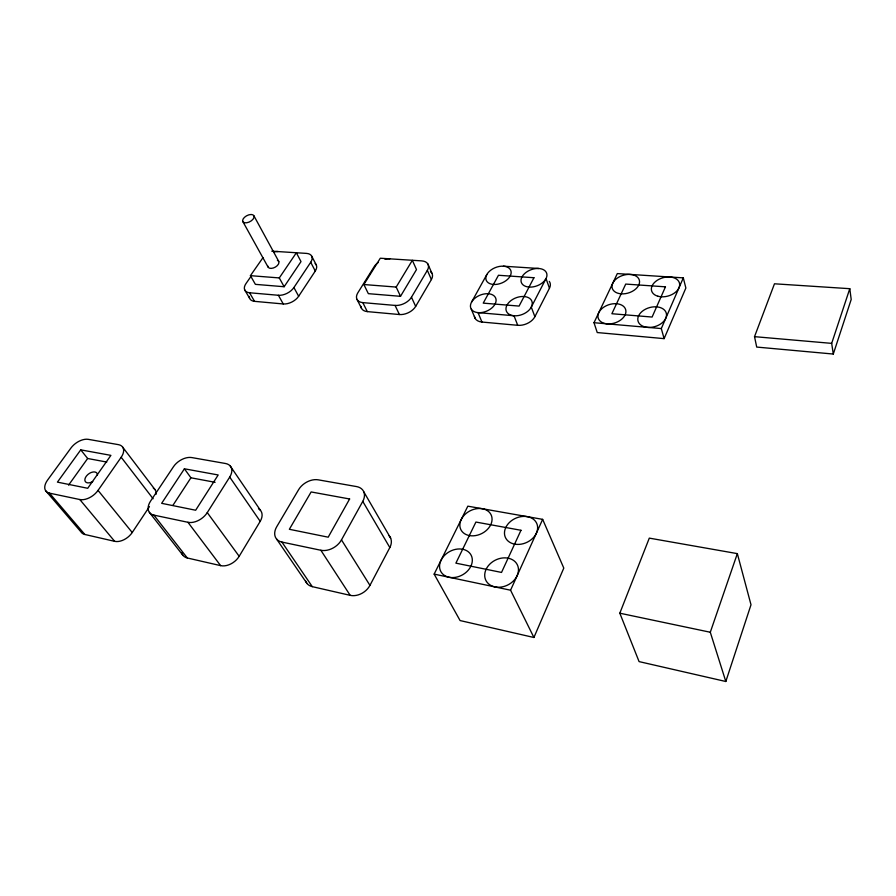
<?xml version="1.0" encoding="UTF-8"?>
<svg xmlns="http://www.w3.org/2000/svg" width="896" height="896" viewBox="0 0 896 896"><rect width="100%" height="100%" fill="white"/><g stroke="black" fill="none" stroke-linecap="round" stroke-linejoin="round"><path stroke-width="1.34" d="M725.816 681.498L751.005 604.766L737.341 553.627L649.298 538.126L619.819 613.2L639.083 661.606L725.816 681.498L710.293 632.251L737.341 553.627M833.291 354.043L851.2 299.466L849.789 288.691L774.48 283.797L754.522 336.661L756.706 347.066L833.291 354.043L831.678 343.37L849.789 288.691M664.115 338.632L685.866 288.03L683.301 277.872L617.333 273.582L594.003 322.706L597.24 332.55L664.115 338.632L661.304 328.563L683.301 277.872M533.915 637.493L563.797 568.098L542.651 519.355L467.835 506.173L434.157 574.123L460.085 620.558L533.915 637.493L510.563 590.206L542.651 519.355M474.421 316.4A13.339 8.658 -22.4 0 0 481.947 322.045L517.72 325.304A13.574 8.926 -21.1 0 0 534.878 316.702L549.461 288.221A13.373 8.613 -20.4 0 0 549.293 281.389M305.614 580.978A15.411 11.245 -35.1 0 0 312.29 586.656L350.19 595.347A15.646 11.704 -34.1 0 0 369.947 585.379L389.827 547.568A15.288 11.301 -31.8 0 0 389.032 535.674M471.531 302.165L486.875 274.467M281.904 542.069L320.858 550.267A16.318 11.715 -33.3 0 0 341.477 539.885L362.768 501.39A15.938 11.29 -31.3 0 0 356.574 486.584L318.214 479.83A15.68 10.842 -32.3 0 0 298.626 489.664L276.73 526.725A16.061 11.234 -34.2 0 0 281.904 542.069L312.29 586.656M360.954 306.32A12.611 7.795 -26.1 0 0 367.293 311.606L399.403 314.53A12.813 8.042 -25.1 0 0 415.677 306.387L431.39 279.552A12.611 7.784 -24.3 0 0 430.438 271.589M378.235 262.483A12.499 7.538 -25.2 0 0 374.17 266.672L357.84 292.802A12.701 7.773 -26.1 0 0 362.813 302.613L395.069 305.424A12.902 8.019 -25.1 0 0 411.466 297.214L427.347 270.346A12.701 7.762 -24.3 0 0 421.714 260.882L380.296 258.227L363.866 284.536L368.346 293.664L400.512 296.318L416.494 269.595L412.35 260.31L396.189 287.067L400.512 296.318M181.754 552.821A14.638 9.789 -37.1 0 0 187.298 557.984L220.629 565.634A14.84 10.158 -36.7 0 0 239.176 556.304L260.198 521.349A14.504 9.856 -35 0 0 258.462 508.726M153.877 515.122L187.947 522.29A15.445 10.114 -35.9 0 0 207.267 512.602L229.712 477.075A15.075 9.789 -34.2 0 0 225.512 463.501L191.822 457.576A14.862 9.419 -34.8 0 0 173.421 466.794L150.584 501.077A15.221 9.722 -36.3 0 0 153.877 515.122L187.298 557.984M172.939 505.322L190.915 477.792L215.118 482.306M184.419 468.798L161.65 503.328L195.653 510.238L218.187 474.97L184.419 468.798L190.915 477.792M249.301 296.408A11.973 6.955 -28.9 0 0 254.542 301.347L283.248 303.957A12.13 7.168 -28.2 0 0 298.648 296.262L315.28 271.029A11.939 6.966 -27.4 0 0 315.157 263.547M251.44 275.755L245.986 283.584A12.051 6.933 -28.8 0 0 249.581 292.768L278.398 295.277A12.208 7.146 -28.2 0 0 293.91 287.538L310.722 262.27A12.018 6.944 -27.4 0 0 306.522 253.4L271.768 251.171M45.573 490.616L80.998 531.922A14.022 8.658 -38 0 0 84.862 534.486L114.666 541.33A14.202 8.982 -37.8 0 0 132.227 532.515L149.453 506.61M250.421 275.666L255.394 284.357L284.133 286.731L301.011 261.598L296.352 252.773L279.294 277.928L250.421 275.666L262.965 257.667M49.459 493.147L79.8 499.531A14.75 8.893 -37 0 0 98.045 490.392L121.184 457.251A14.392 8.635 -35.7 0 0 118.451 444.651L88.346 439.354A14.202 8.333 -36 0 0 70.918 448.067L47.544 480.122A14.549 8.568 -37.2 0 0 49.459 493.147L84.862 534.486M68.578 485.128L87.651 458.494L106.77 462.067M80.752 449.859L57.422 482.126L87.718 488.286L110.902 455.37L80.752 449.859L87.651 458.494M92.747 481.533L91.101 482.339A7.179 4.312 -36.6 0 1 84.896 480.48A7.179 4.312 -36.6 0 1 89.589 473.278L91.224 472.483A7.179 4.312 -36.6 0 1 97.474 474.936M503.429 266.19L538.798 268.486M363.866 284.536L396.189 287.067M594.003 322.706L661.304 328.563M754.522 336.661L831.678 343.37M434.157 574.123L510.563 590.206M619.819 613.2L710.293 632.251M79.8 499.531L114.666 541.33M98.045 490.392L132.227 532.515M149.363 512.366L182.829 555.184M121.184 457.251L153.104 498.758M122.562 446.992L155.03 489.642M187.947 522.29L220.629 565.634M207.267 512.602L239.176 556.304M229.712 477.075L260.198 521.349M276.562 539.022L307.048 583.554M230.272 466.043L260.49 510.384M320.858 550.267L350.19 595.347M341.477 539.885L369.947 585.379M362.768 501.39L389.827 547.568M363.81 491.848L390.645 538.126M244.619 289.733L249.592 298.278M249.581 292.768L254.542 301.347M278.398 295.277L283.248 303.957M242.771 221.446L267.982 266.918M279.294 277.928L284.133 286.731M253.96 215.88A6.25 3.382 -27.9 0 1 246.736 222.768A6.25 3.382 -27.9 0 1 244.406 217.381A6.25 3.382 -27.9 0 1 253.96 215.88L278.802 261.52M293.91 287.538L298.648 296.262M310.722 262.27L315.28 271.029M311.763 256.245L316.299 264.992M356.978 299.342L361.48 308.314M362.813 302.613L367.293 311.606M395.069 305.424L399.403 314.53M411.466 297.214L415.677 306.387M427.347 270.346L431.39 279.552M427.84 263.928L431.861 273.123M471.262 309.131L475.194 318.517M481.947 322.045L478.038 312.626L514.013 315.762L517.72 325.304M534.878 316.702L531.294 307.093L546.034 278.566L549.461 288.221M153.306 488.107A13.866 8.736 -36.4 0 1 156.139 494.245M385 259.325A12.499 7.538 -25.2 0 1 389.894 258.81M273.56 252.045A11.85 6.742 -28 0 1 278.029 251.541M277.39 260.299A6.048 3.461 -28.1 0 1 275.464 267.03A6.048 3.461 -28.1 0 1 267.814 266M665.459 286.832L652.098 317.05L611.878 313.734L625.722 284.077L665.459 286.832M520.979 530.286L501.525 572.432L455.885 563.147L475.91 522.054L520.979 530.286M533.949 277.726L519.086 306.085L483.235 303.128L498.456 275.274L533.949 277.726M349.619 498.982L328.194 537.186L289.352 529.29L311.136 491.949L349.619 498.982M514.842 544.174A17.181 13.306 -24.2 0 0 537.477 525.829A17.181 13.306 -24.2 0 0 510.81 521.214A17.181 13.306 -24.2 0 0 514.842 544.174M495.118 586.947A17.562 13.899 -26.6 0 0 518.336 567.974A17.562 13.899 -26.6 0 0 491.31 562.755A17.562 13.899 -26.6 0 0 495.118 586.947M453.365 577.573A17.214 13.317 -28.9 0 0 471.24 555.397A17.214 13.317 -28.9 0 0 443.206 556.853A17.214 13.317 -28.9 0 0 453.365 577.573M469.571 535.606A16.834 12.768 -26.5 0 0 491.96 517.675A16.834 12.768 -26.5 0 0 466.357 513.229A16.834 12.768 -26.5 0 0 469.571 535.606M657.877 296.229A14.459 9.498 -15.6 0 0 679.661 285.163A14.459 9.498 -15.6 0 0 658.986 279.283A14.459 9.498 -15.6 0 0 657.877 296.229M644.325 326.76A14.683 9.878 -16 0 0 666.501 315.47A14.683 9.878 -16 0 0 645.613 309.12A14.683 9.878 -16 0 0 644.325 326.76M607.331 323.87A14.358 9.587 -17.6 0 0 625.666 309.635A14.358 9.587 -17.6 0 0 602.773 307.888A14.358 9.587 -17.6 0 0 607.331 323.87M621.342 293.854A14.146 9.229 -17.1 0 0 639.296 280A14.146 9.229 -17.1 0 0 616.683 278.566A14.146 9.229 -17.1 0 0 621.342 293.854M514.17 315.773A13.675 8.904 -21.2 0 0 532.146 302.142A13.675 8.904 -21.2 0 0 511.045 300.53A13.675 8.904 -21.2 0 0 514.17 315.773M529.211 287.09A13.474 8.59 -20.5 0 0 546.818 273.795A13.474 8.59 -20.5 0 0 525.941 272.474A13.474 8.59 -20.5 0 0 529.211 287.09M493.584 284.469A13.227 8.344 -21.7 0 0 511.067 271.398A13.227 8.344 -21.7 0 0 490.829 270.122A13.227 8.344 -21.7 0 0 493.584 284.469M478.195 312.648A13.429 8.646 -22.5 0 0 496.014 299.242A13.429 8.646 -22.5 0 0 475.586 297.685A13.429 8.646 -22.5 0 0 478.195 312.648"/></g></svg>
